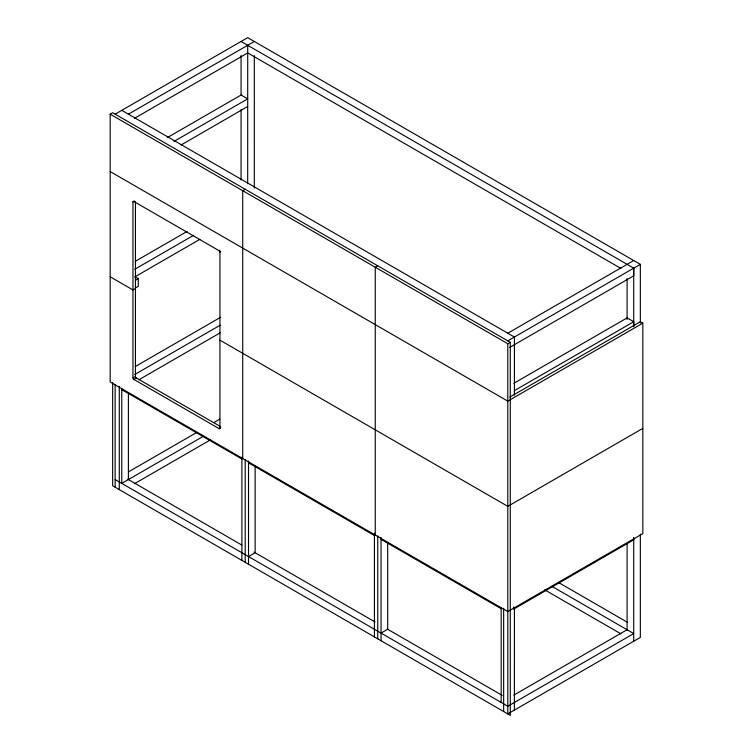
<?xml version="1.0" encoding="UTF-8"?>
<svg xmlns="http://www.w3.org/2000/svg" width="753" height="753" viewBox="0 0 753 753"><rect width="100%" height="100%" fill="white"/><g stroke="black" fill="none" stroke-linecap="round" stroke-linejoin="round"><path stroke-width="1.13" d="M509.819 397.095L640.342 321.738L642.827 323.169L642.827 533.613L507.795 611.568L110.173 381.997L110.173 114.174L112.658 112.734L510.28 342.304L510.28 715.35L112.658 485.789L112.658 382.552M115.143 114.174L247.69 37.65L640.342 264.341L640.342 322.999M128.396 114.174L254.316 41.471M134.467 118.325L247.718 52.936L620.98 268.473M167.279 137.639L241.092 95.029L247.718 98.85L173.905 141.47M180.984 145.037L247.718 106.502M220.714 427.704L219.104 428.636L133.789 379.371A1.167 0.678 60 0 1 132.961 377.94L132.961 201.936L134.561 201.004M245.205 189.257L242.72 190.697L242.72 458.521M135.22 261.366L187.139 231.397M134.721 269.301L193.766 235.218M134.721 276.953L199.874 239.341M135.436 280.295L138.27 278.657L138.27 286.309L135.436 287.947M135.446 288.503L132.961 289.933L110.173 276.784M132.961 201.936A1.167 0.678 60 0 1 133.789 201.456L219.104 250.711L219.885 250.269M219.104 428.636A1.167 0.678 60 0 0 219.932 428.156L219.932 252.151L220.714 251.7M135.22 366.579L220.733 317.22M134.721 374.523L220.234 325.155M132.961 377.94L135.446 376.5L135.446 201.672M133.789 379.371L136.274 377.94L220.582 426.612M138.797 379.823L220.234 332.807M377.742 265.781L375.258 267.211L375.258 535.044M128.819 471.67L196.571 432.561M213.758 422.631L219.829 419.129M203.197 436.382L121.77 483.398L121.77 388.388M134.439 483.737L210.275 439.95M507.795 333.212L633.715 260.519M507.795 340.864L640.342 264.341M110.173 114.174L507.795 343.735L510.28 342.304M509.687 347.425L633.744 275.805L633.744 268.153L241.064 41.471M513.866 383.277L627.117 317.898L633.744 321.719L633.744 326.096M514.421 390.609L633.744 321.719M642.827 323.169L507.795 401.133L110.173 171.562M248.518 556.571L255.145 552.74L255.145 465.947M642.827 428.391L507.795 506.345L219.932 340.149M381.056 633.085L387.682 629.263L387.682 542.471M513.838 695.123L627.089 629.743M121.77 110.343L514.421 337.043L514.421 395.127M135.314 276.944L138.27 278.657M558.444 582.455L627.607 622.392M551.817 586.286L633.715 633.565L507.795 706.267L115.143 479.567M544.692 589.825L620.98 633.866M121.77 389.649L241.892 459.001M248.518 462.831L374.429 535.524M381.056 539.346L501.169 608.697M127.878 479.266L241.807 545.04M254.015 552.09L375.06 621.978M387.268 629.028L502.223 695.386M640.342 534.159L640.342 637.396L507.795 713.919L507.795 343.735M633.744 537.623L633.744 539.807L513.621 609.158L513.621 606.974M633.715 268.172L633.715 326.83M633.715 537.99L633.715 641.217M627.089 278.422L627.089 319.479M627.089 543.544L627.089 630.355M514.421 607.426L514.393 710.107M503.653 608.292L503.653 711.529M501.169 607.426L501.169 702.436M381.056 537.51L381.056 640.737M377.742 535.948L377.742 638.826M374.429 533.086L374.429 636.916M254.316 55.553L254.316 188.118M248.518 460.987L248.518 564.223M247.718 45.284L247.69 183.732M245.205 459.424L245.205 562.303M241.892 457.156L241.892 560.392M241.064 55.553L241.064 95.443M241.064 109.514L241.064 179.901M128.396 393.941L128.396 479.567M119.285 386.374L119.285 489.61M115.143 384.341L115.143 487.219M136.274 377.94A1.167 0.678 60 0 1 135.446 376.5M219.104 250.711A1.167 0.678 60 0 1 219.932 252.151"/></g></svg>
